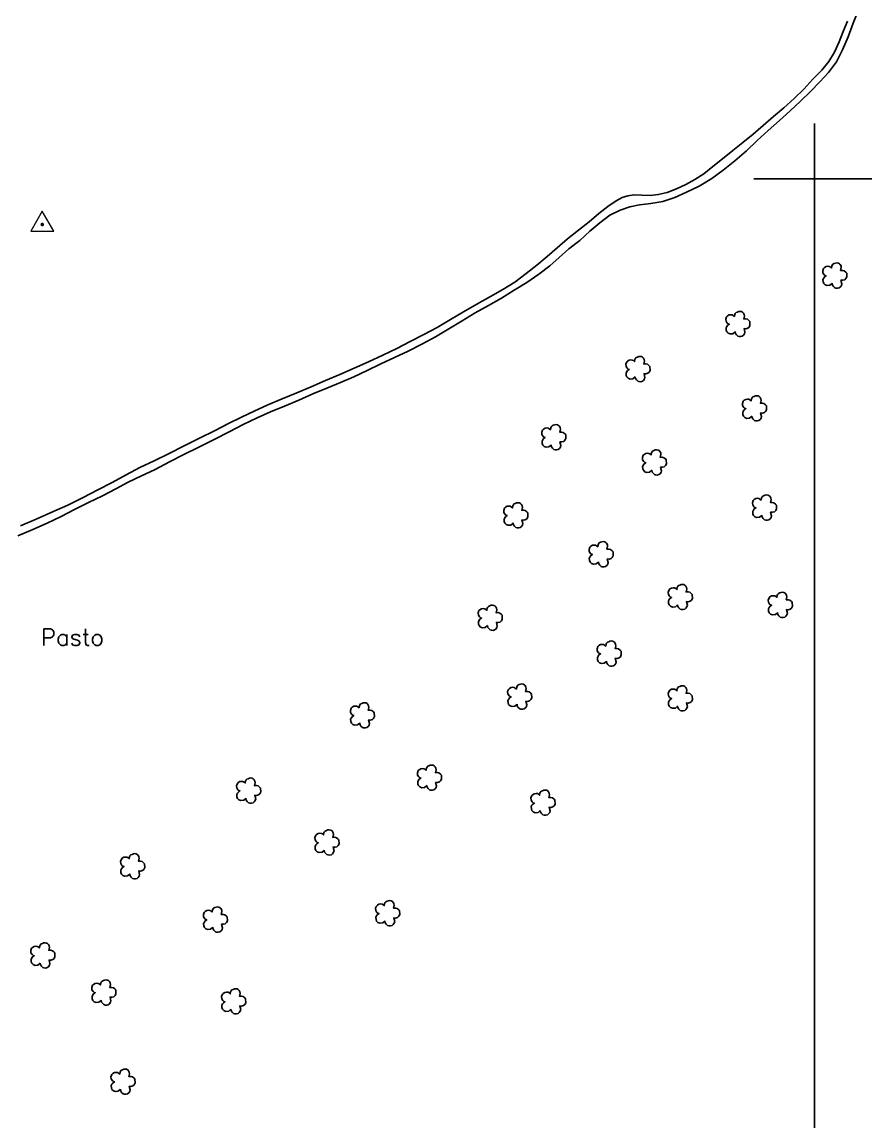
# Model space of a CAD drawing. Extents: x 743568 to 744618, y 7812404 to 7813889.
# Drawn here: x 744091.3 to 744419.7, y 7812832.5 to 7813261 of the extents above; entities that cross this region are included whole.
import ezdxf

# ---------------------------------------------------------------- set-up
doc = ezdxf.new("R2010")
doc.units = 0
doc.linetypes.add('CONTINUO', pattern=[0])
for name, color, linetype in [('0114LOTE41', 1, 'Continuous'), ('0114LOTE41001', 5, 'Continuous'), ('_SIMBOLO ARVORE', 118, 'Continuous'), ('TEXTO', 7, 'Continuous')]:
    doc.layers.add(name, color=color, linetype=linetype)
doc.layers.add('TEXTO_DIVERSOS', color=7, linetype='Continuous', lineweight=5)
doc.styles.add('Simplex', font='simplex.shx')

msp = doc.modelspace()

# ---------------------------------------------------------------- linework, layer by layer
at = {"color": 8}
for p, q in [((744400, 7812571.12), (744400, 7813221.52)), ((744376.36, 7813200), (744568.13, 7813200))]:
    msp.add_line(p, q, dxfattribs=at)
at = {"layer": '0114LOTE41'}
msp.add_lwpolyline([(744089.72, 7813060.8), (744095.52, 7813063.36), (744101.09, 7813065.84), (744106.54, 7813068.41), (744111.78, 7813071.15), (744117.23, 7813073.84), (744122.66, 7813076.42), (744127.82, 7813079.11), (744132.7, 7813081.78), (744137.82, 7813084.19), (744143.11, 7813086.73), (744148.69, 7813089.66), (744154.38, 7813092.54), (744160.22, 7813095.37), (744166.14, 7813098.38), (744171.97, 7813101.4), (744177.46, 7813104.19), (744182.85, 7813106.77), (744188.15, 7813109.15), (744193.62, 7813111.43), (744199.19, 7813113.75), (744204.65, 7813116.15), (744210, 7813118.42), (744215.36, 7813120.61), (744220.56, 7813122.85), (744225.8, 7813125.33), (744231.05, 7813127.91), (744236.37, 7813130.32), (744241.7, 7813132.86), (744247.06, 7813135.47), (744252.34, 7813138.4), (744257.52, 7813141.5), (744262.74, 7813144.66), (744267.86, 7813147.68), (744273.01, 7813150.56), (744278.04, 7813153.5), (744283.02, 7813156.5), (744287.92, 7813159.59), (744292.71, 7813162.75), (744296.88, 7813166.08), (744300.56, 7813169.28), (744304.32, 7813172.66), (744308.58, 7813175.91), (744312.55, 7813179.49), (744316.47, 7813182.8), (744320.37, 7813185.73), (744324.29, 7813187.73), (744328.07, 7813189.08), (744331.93, 7813189.82), (744336.24, 7813190.3), (744340.9, 7813191.11), (744345.58, 7813192.73), (744350.18, 7813194.74), (744355.14, 7813197.09), (744359.99, 7813200.03), (744364.53, 7813203.35), (744369.05, 7813206.89), (744373.53, 7813210.86), (744377.77, 7813214.93), (744382.03, 7813218.8), (744386.39, 7813222.63), (744390.57, 7813226.43), (744394.63, 7813230.17), (744398.5, 7813234.01), (744402.1, 7813237.72), (744405.48, 7813241.37), (744408.57, 7813245.46), (744410.99, 7813250.19), (744413.15, 7813255.31), (744415.13, 7813260.63), (744417.31, 7813266.23)], dxfattribs=at)
at = {"layer": '0114LOTE41001'}
msp.add_lwpolyline([(744090.75, 7813064.77), (744096.77, 7813067.4), (744102.93, 7813070.09), (744109.09, 7813072.8), (744115.06, 7813075.77), (744120.81, 7813078.82), (744126.43, 7813081.66), (744131.86, 7813084.58), (744137.23, 7813087.41), (744142.84, 7813090.04), (744148.66, 7813092.94), (744154.52, 7813095.96), (744160.5, 7813098.92), (744166.32, 7813101.73), (744171.77, 7813104.61), (744176.75, 7813107.06), (744181.72, 7813109.46), (744187.03, 7813111.83), (744192.61, 7813114.23), (744198.33, 7813116.51), (744203.94, 7813118.85), (744209.48, 7813121.35), (744215.07, 7813123.74), (744220.66, 7813126.13), (744226.26, 7813128.58), (744231.82, 7813131.2), (744237.27, 7813133.79), (744242.57, 7813136.57), (744247.83, 7813139.26), (744253.04, 7813142.08), (744258.18, 7813145.13), (744263.35, 7813148.14), (744268.55, 7813151.15), (744273.8, 7813154.07), (744278.65, 7813156.78), (744283.26, 7813159.74), (744287.73, 7813163.1), (744291.87, 7813166.34), (744295.94, 7813169.71), (744299.75, 7813173.08), (744303.85, 7813176.52), (744308.07, 7813179.99), (744312.21, 7813183.2), (744315.99, 7813186.37), (744319.54, 7813189.13), (744322.72, 7813191.33), (744325.18, 7813192.61), (744327.32, 7813193.32), (744329.77, 7813193.75), (744332.74, 7813193.59), (744335.96, 7813193.46), (744339.16, 7813193.82), (744342.61, 7813194.66), (744346.3, 7813196.02), (744349.95, 7813197.76), (744353.46, 7813199.69), (744356.99, 7813201.92), (744360.45, 7813204.72), (744364.25, 7813207.79), (744368.22, 7813211.01), (744372.1, 7813214.15), (744376.13, 7813217.34), (744380.08, 7813220.74), (744384.11, 7813224.17), (744388.13, 7813227.59), (744392.18, 7813231.21), (744395.88, 7813234.86), (744399.41, 7813238.71), (744402.87, 7813242.27), (744405.59, 7813245.66), (744407.8, 7813249.3), (744409.7, 7813253.26), (744411.18, 7813257.31), (744412.86, 7813261.39)], dxfattribs=at)
at = {"layer": '_SIMBOLO ARVORE', "linetype": 'CONTINUO'}
for points in [[(744406.88, 7813159.2, 0), (744406.03, 7813158.48, 0), (744404.95, 7813158.36, 0), (744404.19, 7813158.66, 0), (744403.64, 7813159.19, 0), (744403.41, 7813159.81, 0), (744403.35, 7813160.72, 0), (744403.65, 7813161.29, 0), (744403.96, 7813161.71, 0), (744404.58, 7813162.13, 0), (744404.18, 7813162.26, 0), (744403.79, 7813162.58, 0), (744403.34, 7813163.3, 0), (744403.25, 7813164.16, 0), (744403.58, 7813165.06, 0), (744403.93, 7813165.38, 0), (744404.56, 7813165.77, 0), (744405.23, 7813165.86, 0), (744405.76, 7813165.78, 0), (744406.18, 7813165.59, 0), (744406.64, 7813165.18, 0), (744406.78, 7813165.96, 0), (744406.9, 7813166.28, 0), (744407.24, 7813166.71, 0), (744407.76, 7813166.9, 0), (744408.26, 7813167.12, 0), (744408.82, 7813167.17, 0), (744409.35, 7813167.1, 0), (744409.79, 7813166.87, 0), (744410.11, 7813166.52, 0), (744410.39, 7813165.97, 0), (744410.5, 7813165.35, 0), (744410.24, 7813164.25, 0), (744411.01, 7813164.26, 0), (744411.65, 7813164.11, 0), (744412.25, 7813163.63, 0), (744412.59, 7813163.25, 0), (744412.68, 7813161.73, 0), (744412.31, 7813161.05, 0), (744411.81, 7813160.6, 0), (744411.03, 7813160.4, 0), (744410.35, 7813160.46, 0), (744410.72, 7813159.04, 0), (744410.55, 7813158.44, 0), (744410.14, 7813157.86, 0), (744409.69, 7813157.5, 0), (744409.05, 7813157.34, 0), (744408.42, 7813157.38, 0), (744407.94, 7813157.52, 0), (744407.39, 7813158.05, 0), (744407.02, 7813158.54, 0), (744406.91, 7813159.27, 0)], [(744369.12, 7813140.33, 0), (744368.27, 7813139.61, 0), (744367.19, 7813139.49, 0), (744366.42, 7813139.79, 0), (744365.88, 7813140.32, 0), (744365.65, 7813140.94, 0), (744365.59, 7813141.85, 0), (744365.89, 7813142.42, 0), (744366.2, 7813142.84, 0), (744366.82, 7813143.26, 0), (744366.42, 7813143.39, 0), (744366.03, 7813143.71, 0), (744365.57, 7813144.43, 0), (744365.49, 7813145.29, 0), (744365.82, 7813146.19, 0), (744366.17, 7813146.51, 0), (744366.8, 7813146.9, 0), (744367.47, 7813146.99, 0), (744368, 7813146.91, 0), (744368.42, 7813146.72, 0), (744368.88, 7813146.31, 0), (744369.02, 7813147.09, 0), (744369.14, 7813147.41, 0), (744369.48, 7813147.84, 0), (744369.99, 7813148.03, 0), (744370.5, 7813148.25, 0), (744371.06, 7813148.3, 0), (744371.59, 7813148.23, 0), (744372.02, 7813148, 0), (744372.34, 7813147.65, 0), (744372.63, 7813147.1, 0), (744372.74, 7813146.48, 0), (744372.48, 7813145.38, 0), (744373.25, 7813145.39, 0), (744373.89, 7813145.24, 0), (744374.49, 7813144.76, 0), (744374.82, 7813144.38, 0), (744374.91, 7813142.86, 0), (744374.54, 7813142.19, 0), (744374.05, 7813141.73, 0), (744373.27, 7813141.53, 0), (744372.59, 7813141.59, 0), (744372.95, 7813140.17, 0), (744372.79, 7813139.57, 0), (744372.38, 7813138.99, 0), (744371.93, 7813138.63, 0), (744371.29, 7813138.47, 0), (744370.65, 7813138.51, 0), (744370.18, 7813138.65, 0), (744369.63, 7813139.18, 0), (744369.26, 7813139.67, 0), (744369.15, 7813140.4, 0)], [(744330.17, 7813122.76, 0), (744329.32, 7813122.05, 0), (744328.24, 7813121.92, 0), (744327.48, 7813122.22, 0), (744326.93, 7813122.76, 0), (744326.71, 7813123.37, 0), (744326.64, 7813124.28, 0), (744326.94, 7813124.85, 0), (744327.25, 7813125.28, 0), (744327.87, 7813125.7, 0), (744327.47, 7813125.82, 0), (744327.08, 7813126.15, 0), (744326.63, 7813126.87, 0), (744326.54, 7813127.73, 0), (744326.87, 7813128.63, 0), (744327.22, 7813128.95, 0), (744327.86, 7813129.33, 0), (744328.52, 7813129.42, 0), (744329.05, 7813129.35, 0), (744329.47, 7813129.15, 0), (744329.93, 7813128.74, 0), (744330.07, 7813129.53, 0), (744330.19, 7813129.84, 0), (744330.53, 7813130.28, 0), (744331.05, 7813130.47, 0), (744331.55, 7813130.69, 0), (744332.11, 7813130.74, 0), (744332.64, 7813130.66, 0), (744333.08, 7813130.43, 0), (744333.4, 7813130.09, 0), (744333.68, 7813129.53, 0), (744333.79, 7813128.91, 0), (744333.53, 7813127.81, 0), (744334.3, 7813127.83, 0), (744334.94, 7813127.67, 0), (744335.54, 7813127.2, 0), (744335.88, 7813126.81, 0), (744335.97, 7813125.3, 0), (744335.6, 7813124.62, 0), (744335.1, 7813124.17, 0), (744334.33, 7813123.96, 0), (744333.64, 7813124.02, 0), (744334.01, 7813122.6, 0), (744333.84, 7813122, 0), (744333.43, 7813121.43, 0), (744332.98, 7813121.07, 0), (744332.34, 7813120.91, 0), (744331.71, 7813120.95, 0), (744331.23, 7813121.08, 0), (744330.68, 7813121.62, 0), (744330.31, 7813122.1, 0), (744330.2, 7813122.84, 0)], [(744375.6, 7813107.46, 0), (744374.75, 7813106.75, 0), (744373.67, 7813106.62, 0), (744372.9, 7813106.92, 0), (744372.36, 7813107.46, 0), (744372.13, 7813108.07, 0), (744372.07, 7813108.98, 0), (744372.37, 7813109.55, 0), (744372.68, 7813109.98, 0), (744373.3, 7813110.4, 0), (744372.9, 7813110.52, 0), (744372.51, 7813110.85, 0), (744372.05, 7813111.57, 0), (744371.97, 7813112.43, 0), (744372.3, 7813113.32, 0), (744372.65, 7813113.65, 0), (744373.28, 7813114.03, 0), (744373.95, 7813114.12, 0), (744374.48, 7813114.05, 0), (744374.9, 7813113.85, 0), (744375.36, 7813113.44, 0), (744375.5, 7813114.23, 0), (744375.62, 7813114.54, 0), (744375.96, 7813114.98, 0), (744376.48, 7813115.16, 0), (744376.98, 7813115.39, 0), (744377.54, 7813115.44, 0), (744378.07, 7813115.36, 0), (744378.5, 7813115.13, 0), (744378.83, 7813114.79, 0), (744379.11, 7813114.23, 0), (744379.22, 7813113.61, 0), (744378.96, 7813112.51, 0), (744379.73, 7813112.52, 0), (744380.37, 7813112.37, 0), (744380.97, 7813111.89, 0), (744381.31, 7813111.51, 0), (744381.4, 7813110, 0), (744381.02, 7813109.32, 0), (744380.53, 7813108.87, 0), (744379.75, 7813108.66, 0), (744379.07, 7813108.72, 0), (744379.44, 7813107.3, 0), (744379.27, 7813106.7, 0), (744378.86, 7813106.12, 0), (744378.41, 7813105.77, 0), (744377.77, 7813105.61, 0), (744377.13, 7813105.65, 0), (744376.66, 7813105.78, 0), (744376.11, 7813106.32, 0), (744375.74, 7813106.8, 0), (744375.63, 7813107.53, 0)], [(744297.42, 7813096.21, 0), (744296.57, 7813095.5, 0), (744295.49, 7813095.38, 0), (744294.72, 7813095.68, 0), (744294.18, 7813096.21, 0), (744293.95, 7813096.83, 0), (744293.89, 7813097.73, 0), (744294.18, 7813098.31, 0), (744294.49, 7813098.73, 0), (744295.11, 7813099.15, 0), (744294.72, 7813099.28, 0), (744294.33, 7813099.6, 0), (744293.87, 7813100.32, 0), (744293.79, 7813101.18, 0), (744294.12, 7813102.08, 0), (744294.47, 7813102.4, 0), (744295.1, 7813102.79, 0), (744295.77, 7813102.88, 0), (744296.3, 7813102.8, 0), (744296.72, 7813102.6, 0), (744297.18, 7813102.19, 0), (744297.32, 7813102.98, 0), (744297.44, 7813103.29, 0), (744297.78, 7813103.73, 0), (744298.29, 7813103.92, 0), (744298.79, 7813104.14, 0), (744299.36, 7813104.19, 0), (744299.89, 7813104.12, 0), (744300.32, 7813103.89, 0), (744300.64, 7813103.54, 0), (744300.92, 7813102.98, 0), (744301.03, 7813102.37, 0), (744300.78, 7813101.27, 0), (744301.55, 7813101.28, 0), (744302.19, 7813101.12, 0), (744302.79, 7813100.65, 0), (744303.12, 7813100.27, 0), (744303.21, 7813098.75, 0), (744302.84, 7813098.07, 0), (744302.35, 7813097.62, 0), (744301.57, 7813097.41, 0), (744300.89, 7813097.47, 0), (744301.25, 7813096.06, 0), (744301.09, 7813095.45, 0), (744300.68, 7813094.88, 0), (744300.23, 7813094.52, 0), (744299.59, 7813094.36, 0), (744298.95, 7813094.4, 0), (744298.47, 7813094.54, 0), (744297.93, 7813095.07, 0), (744297.56, 7813095.55, 0), (744297.44, 7813096.29, 0)], [(744336.61, 7813086.38, 0), (744335.77, 7813085.67, 0), (744334.69, 7813085.55, 0), (744333.92, 7813085.84, 0), (744333.37, 7813086.38, 0), (744333.15, 7813086.99, 0), (744333.09, 7813087.9, 0), (744333.38, 7813088.47, 0), (744333.69, 7813088.9, 0), (744334.31, 7813089.32, 0), (744333.92, 7813089.45, 0), (744333.53, 7813089.77, 0), (744333.07, 7813090.49, 0), (744332.98, 7813091.35, 0), (744333.32, 7813092.25, 0), (744333.66, 7813092.57, 0), (744334.3, 7813092.95, 0), (744334.96, 7813093.04, 0), (744335.49, 7813092.97, 0), (744335.91, 7813092.77, 0), (744336.38, 7813092.36, 0), (744336.51, 7813093.15, 0), (744336.63, 7813093.46, 0), (744336.98, 7813093.9, 0), (744337.49, 7813094.09, 0), (744337.99, 7813094.31, 0), (744338.55, 7813094.36, 0), (744339.08, 7813094.28, 0), (744339.52, 7813094.06, 0), (744339.84, 7813093.71, 0), (744340.12, 7813093.15, 0), (744340.23, 7813092.54, 0), (744339.97, 7813091.43, 0), (744340.75, 7813091.45, 0), (744341.38, 7813091.29, 0), (744341.98, 7813090.82, 0), (744342.32, 7813090.44, 0), (744342.41, 7813088.92, 0), (744342.04, 7813088.24, 0), (744341.54, 7813087.79, 0), (744340.77, 7813087.58, 0), (744340.08, 7813087.64, 0), (744340.45, 7813086.23, 0), (744340.28, 7813085.62, 0), (744339.87, 7813085.05, 0), (744339.42, 7813084.69, 0), (744338.78, 7813084.53, 0), (744338.15, 7813084.57, 0), (744337.67, 7813084.7, 0), (744337.13, 7813085.24, 0), (744336.75, 7813085.72, 0), (744336.64, 7813086.46, 0)], [(744379.5, 7813068.81, 0), (744378.66, 7813068.09, 0), (744377.58, 7813067.97, 0), (744376.81, 7813068.27, 0), (744376.26, 7813068.81, 0), (744376.04, 7813069.42, 0), (744375.98, 7813070.33, 0), (744376.27, 7813070.9, 0), (744376.58, 7813071.32, 0), (744377.2, 7813071.74, 0), (744376.81, 7813071.87, 0), (744376.42, 7813072.19, 0), (744375.96, 7813072.91, 0), (744375.87, 7813073.77, 0), (744376.21, 7813074.67, 0), (744376.55, 7813074.99, 0), (744377.19, 7813075.38, 0), (744377.85, 7813075.47, 0), (744378.38, 7813075.39, 0), (744378.8, 7813075.2, 0), (744379.27, 7813074.79, 0), (744379.4, 7813075.57, 0), (744379.52, 7813075.89, 0), (744379.87, 7813076.32, 0), (744380.38, 7813076.51, 0), (744380.88, 7813076.73, 0), (744381.44, 7813076.78, 0), (744381.97, 7813076.71, 0), (744382.41, 7813076.48, 0), (744382.73, 7813076.13, 0), (744383.01, 7813075.58, 0), (744383.12, 7813074.96, 0), (744382.86, 7813073.86, 0), (744383.64, 7813073.87, 0), (744384.27, 7813073.72, 0), (744384.87, 7813073.24, 0), (744385.21, 7813072.86, 0), (744385.3, 7813071.34, 0), (744384.93, 7813070.67, 0), (744384.43, 7813070.21, 0), (744383.66, 7813070.01, 0), (744382.97, 7813070.07, 0), (744383.34, 7813068.65, 0), (744383.17, 7813068.05, 0), (744382.76, 7813067.47, 0), (744382.31, 7813067.11, 0), (744381.67, 7813066.95, 0), (744381.04, 7813066.99, 0), (744380.56, 7813067.13, 0), (744380.02, 7813067.66, 0), (744379.64, 7813068.15, 0), (744379.53, 7813068.88, 0)], [(744282.61, 7813065.78, 0), (744281.76, 7813065.07, 0), (744280.69, 7813064.95, 0), (744279.92, 7813065.25, 0), (744279.37, 7813065.78, 0), (744279.15, 7813066.4, 0), (744279.08, 7813067.3, 0), (744279.38, 7813067.87, 0), (744279.69, 7813068.3, 0), (744280.31, 7813068.72, 0), (744279.92, 7813068.85, 0), (744279.53, 7813069.17, 0), (744279.07, 7813069.89, 0), (744278.98, 7813070.75, 0), (744279.31, 7813071.65, 0), (744279.66, 7813071.97, 0), (744280.3, 7813072.36, 0), (744280.96, 7813072.44, 0), (744281.49, 7813072.37, 0), (744281.91, 7813072.17, 0), (744282.38, 7813071.76, 0), (744282.51, 7813072.55, 0), (744282.63, 7813072.86, 0), (744282.98, 7813073.3, 0), (744283.49, 7813073.49, 0), (744283.99, 7813073.71, 0), (744284.55, 7813073.76, 0), (744285.08, 7813073.68, 0), (744285.52, 7813073.46, 0), (744285.84, 7813073.11, 0), (744286.12, 7813072.55, 0), (744286.23, 7813071.94, 0), (744285.97, 7813070.84, 0), (744286.74, 7813070.85, 0), (744287.38, 7813070.69, 0), (744287.98, 7813070.22, 0), (744288.32, 7813069.84, 0), (744288.41, 7813068.32, 0), (744288.04, 7813067.64, 0), (744287.54, 7813067.19, 0), (744286.77, 7813066.98, 0), (744286.08, 7813067.04, 0), (744286.45, 7813065.63, 0), (744286.28, 7813065.02, 0), (744285.87, 7813064.45, 0), (744285.42, 7813064.09, 0), (744284.78, 7813063.93, 0), (744284.15, 7813063.97, 0), (744283.67, 7813064.1, 0), (744283.13, 7813064.64, 0), (744282.75, 7813065.12, 0), (744282.64, 7813065.86, 0)], [(744315.84, 7813050.61, 0), (744314.99, 7813049.9, 0), (744313.91, 7813049.78, 0), (744313.15, 7813050.08, 0), (744312.6, 7813050.61, 0), (744312.37, 7813051.23, 0), (744312.31, 7813052.13, 0), (744312.61, 7813052.7, 0), (744312.92, 7813053.13, 0), (744313.54, 7813053.55, 0), (744313.14, 7813053.68, 0), (744312.75, 7813054, 0), (744312.3, 7813054.72, 0), (744312.21, 7813055.58, 0), (744312.54, 7813056.48, 0), (744312.89, 7813056.8, 0), (744313.53, 7813057.19, 0), (744314.19, 7813057.27, 0), (744314.72, 7813057.2, 0), (744315.14, 7813057, 0), (744315.6, 7813056.59, 0), (744315.74, 7813057.38, 0), (744315.86, 7813057.69, 0), (744316.2, 7813058.13, 0), (744316.72, 7813058.32, 0), (744317.22, 7813058.54, 0), (744317.78, 7813058.59, 0), (744318.31, 7813058.51, 0), (744318.75, 7813058.29, 0), (744319.07, 7813057.94, 0), (744319.35, 7813057.38, 0), (744319.46, 7813056.77, 0), (744319.2, 7813055.67, 0), (744319.97, 7813055.68, 0), (744320.61, 7813055.52, 0), (744321.21, 7813055.05, 0), (744321.55, 7813054.67, 0), (744321.64, 7813053.15, 0), (744321.27, 7813052.47, 0), (744320.77, 7813052.02, 0), (744319.99, 7813051.81, 0), (744319.31, 7813051.87, 0), (744319.68, 7813050.46, 0), (744319.51, 7813049.85, 0), (744319.1, 7813049.28, 0), (744318.65, 7813048.92, 0), (744318.01, 7813048.76, 0), (744317.38, 7813048.8, 0), (744316.9, 7813048.93, 0), (744316.35, 7813049.47, 0), (744315.98, 7813049.95, 0), (744315.87, 7813050.69, 0)], [(744346.68, 7813033.95, 0), (744345.83, 7813033.24, 0), (744344.75, 7813033.11, 0), (744343.98, 7813033.41, 0), (744343.44, 7813033.95, 0), (744343.21, 7813034.56, 0), (744343.15, 7813035.47, 0), (744343.44, 7813036.04, 0), (744343.75, 7813036.47, 0), (744344.38, 7813036.89, 0), (744343.98, 7813037.01, 0), (744343.59, 7813037.34, 0), (744343.13, 7813038.06, 0), (744343.05, 7813038.92, 0), (744343.38, 7813039.81, 0), (744343.73, 7813040.14, 0), (744344.36, 7813040.52, 0), (744345.03, 7813040.61, 0), (744345.56, 7813040.54, 0), (744345.98, 7813040.34, 0), (744346.44, 7813039.93, 0), (744346.58, 7813040.72, 0), (744346.7, 7813041.03, 0), (744347.04, 7813041.47, 0), (744347.55, 7813041.66, 0), (744348.05, 7813041.88, 0), (744348.62, 7813041.93, 0), (744349.15, 7813041.85, 0), (744349.58, 7813041.62, 0), (744349.9, 7813041.28, 0), (744350.18, 7813040.72, 0), (744350.29, 7813040.1, 0), (744350.04, 7813039, 0), (744350.81, 7813039.02, 0), (744351.45, 7813038.86, 0), (744352.05, 7813038.39, 0), (744352.38, 7813038, 0), (744352.47, 7813036.49, 0), (744352.1, 7813035.81, 0), (744351.61, 7813035.36, 0), (744350.83, 7813035.15, 0), (744350.15, 7813035.21, 0), (744350.51, 7813033.79, 0), (744350.35, 7813033.19, 0), (744349.94, 7813032.62, 0), (744349.49, 7813032.26, 0), (744348.85, 7813032.1, 0), (744348.21, 7813032.14, 0), (744347.74, 7813032.27, 0), (744347.19, 7813032.81, 0), (744346.82, 7813033.29, 0), (744346.71, 7813034.02, 0)], [(744385.66, 7813030.88, 0), (744384.81, 7813030.16, 0), (744383.73, 7813030.04, 0), (744382.96, 7813030.34, 0), (744382.42, 7813030.87, 0), (744382.19, 7813031.49, 0), (744382.13, 7813032.4, 0), (744382.42, 7813032.97, 0), (744382.73, 7813033.39, 0), (744383.36, 7813033.81, 0), (744382.96, 7813033.94, 0), (744382.57, 7813034.26, 0), (744382.11, 7813034.98, 0), (744382.03, 7813035.84, 0), (744382.36, 7813036.74, 0), (744382.71, 7813037.06, 0), (744383.34, 7813037.45, 0), (744384.01, 7813037.54, 0), (744384.54, 7813037.46, 0), (744384.96, 7813037.27, 0), (744385.42, 7813036.85, 0), (744385.56, 7813037.64, 0), (744385.68, 7813037.96, 0), (744386.02, 7813038.39, 0), (744386.53, 7813038.58, 0), (744387.03, 7813038.8, 0), (744387.6, 7813038.85, 0), (744388.13, 7813038.78, 0), (744388.56, 7813038.55, 0), (744388.88, 7813038.2, 0), (744389.16, 7813037.65, 0), (744389.27, 7813037.03, 0), (744389.02, 7813035.93, 0), (744389.79, 7813035.94, 0), (744390.43, 7813035.79, 0), (744391.03, 7813035.31, 0), (744391.36, 7813034.93, 0), (744391.45, 7813033.41, 0), (744391.08, 7813032.73, 0), (744390.59, 7813032.28, 0), (744389.81, 7813032.07, 0), (744389.13, 7813032.13, 0), (744389.49, 7813030.72, 0), (744389.33, 7813030.12, 0), (744388.92, 7813029.54, 0), (744388.47, 7813029.18, 0), (744387.83, 7813029.02, 0), (744387.19, 7813029.06, 0), (744386.72, 7813029.2, 0), (744386.17, 7813029.73, 0), (744385.8, 7813030.22, 0), (744385.69, 7813030.95, 0)], [(744272.63, 7813025.86, 0), (744271.78, 7813025.15, 0), (744270.7, 7813025.02, 0), (744269.93, 7813025.32, 0), (744269.38, 7813025.86, 0), (744269.16, 7813026.47, 0), (744269.1, 7813027.38, 0), (744269.39, 7813027.95, 0), (744269.7, 7813028.38, 0), (744270.32, 7813028.8, 0), (744269.93, 7813028.92, 0), (744269.54, 7813029.25, 0), (744269.08, 7813029.97, 0), (744269, 7813030.83, 0), (744269.33, 7813031.73, 0), (744269.68, 7813032.05, 0), (744270.31, 7813032.43, 0), (744270.98, 7813032.52, 0), (744271.51, 7813032.45, 0), (744271.93, 7813032.25, 0), (744272.39, 7813031.84, 0), (744272.53, 7813032.63, 0), (744272.64, 7813032.94, 0), (744272.99, 7813033.38, 0), (744273.5, 7813033.57, 0), (744274, 7813033.79, 0), (744274.57, 7813033.84, 0), (744275.1, 7813033.76, 0), (744275.53, 7813033.53, 0), (744275.85, 7813033.19, 0), (744276.13, 7813032.63, 0), (744276.24, 7813032.01, 0), (744275.99, 7813030.91, 0), (744276.76, 7813030.93, 0), (744277.4, 7813030.77, 0), (744278, 7813030.3, 0), (744278.33, 7813029.91, 0), (744278.42, 7813028.4, 0), (744278.05, 7813027.72, 0), (744277.56, 7813027.27, 0), (744276.78, 7813027.06, 0), (744276.1, 7813027.12, 0), (744276.46, 7813025.7, 0), (744276.3, 7813025.1, 0), (744275.89, 7813024.53, 0), (744275.44, 7813024.17, 0), (744274.8, 7813024.01, 0), (744274.16, 7813024.05, 0), (744273.68, 7813024.18, 0), (744273.14, 7813024.72, 0), (744272.77, 7813025.2, 0), (744272.65, 7813025.94, 0)], [(744318.98, 7813011.91, 0), (744318.13, 7813011.2, 0), (744317.05, 7813011.07, 0), (744316.29, 7813011.37, 0), (744315.74, 7813011.91, 0), (744315.51, 7813012.52, 0), (744315.45, 7813013.43, 0), (744315.75, 7813014, 0), (744316.06, 7813014.43, 0), (744316.68, 7813014.85, 0), (744316.28, 7813014.97, 0), (744315.89, 7813015.3, 0), (744315.44, 7813016.02, 0), (744315.35, 7813016.88, 0), (744315.68, 7813017.77, 0), (744316.03, 7813018.09, 0), (744316.66, 7813018.48, 0), (744317.33, 7813018.57, 0), (744317.86, 7813018.5, 0), (744318.28, 7813018.3, 0), (744318.74, 7813017.89, 0), (744318.88, 7813018.68, 0), (744319, 7813018.99, 0), (744319.34, 7813019.43, 0), (744319.86, 7813019.61, 0), (744320.36, 7813019.84, 0), (744320.92, 7813019.89, 0), (744321.45, 7813019.81, 0), (744321.89, 7813019.58, 0), (744322.21, 7813019.24, 0), (744322.49, 7813018.68, 0), (744322.6, 7813018.06, 0), (744322.34, 7813016.96, 0), (744323.11, 7813016.97, 0), (744323.75, 7813016.82, 0), (744324.35, 7813016.34, 0), (744324.69, 7813015.96, 0), (744324.78, 7813014.45, 0), (744324.41, 7813013.77, 0), (744323.91, 7813013.32, 0), (744323.13, 7813013.11, 0), (744322.45, 7813013.17, 0), (744322.82, 7813011.75, 0), (744322.65, 7813011.15, 0), (744322.24, 7813010.57, 0), (744321.79, 7813010.22, 0), (744321.15, 7813010.06, 0), (744320.52, 7813010.1, 0), (744320.04, 7813010.23, 0), (744319.49, 7813010.77, 0), (744319.12, 7813011.25, 0), (744319.01, 7813011.98, 0)], [(744284.13, 7812995.17, 0), (744283.28, 7812994.46, 0), (744282.2, 7812994.33, 0), (744281.43, 7812994.63, 0), (744280.89, 7812995.17, 0), (744280.66, 7812995.78, 0), (744280.6, 7812996.69, 0), (744280.9, 7812997.26, 0), (744281.21, 7812997.68, 0), (744281.83, 7812998.11, 0), (744281.43, 7812998.23, 0), (744281.04, 7812998.55, 0), (744280.58, 7812999.28, 0), (744280.5, 7813000.14, 0), (744280.83, 7813001.03, 0), (744281.18, 7813001.35, 0), (744281.81, 7813001.74, 0), (744282.48, 7813001.83, 0), (744283.01, 7813001.75, 0), (744283.43, 7813001.56, 0), (744283.89, 7813001.15, 0), (744284.03, 7813001.93, 0), (744284.15, 7813002.25, 0), (744284.49, 7813002.69, 0), (744285.01, 7813002.87, 0), (744285.51, 7813003.1, 0), (744286.07, 7813003.15, 0), (744286.6, 7813003.07, 0), (744287.03, 7813002.84, 0), (744287.35, 7813002.5, 0), (744287.64, 7813001.94, 0), (744287.75, 7813001.32, 0), (744287.49, 7813000.22, 0), (744288.26, 7813000.23, 0), (744288.9, 7813000.08, 0), (744289.5, 7812999.6, 0), (744289.83, 7812999.22, 0), (744289.93, 7812997.71, 0), (744289.55, 7812997.03, 0), (744289.06, 7812996.58, 0), (744288.28, 7812996.37, 0), (744287.6, 7812996.43, 0), (744287.96, 7812995.01, 0), (744287.8, 7812994.41, 0), (744287.39, 7812993.83, 0), (744286.94, 7812993.47, 0), (744286.3, 7812993.32, 0), (744285.66, 7812993.36, 0), (744285.19, 7812993.49, 0), (744284.64, 7812994.03, 0), (744284.27, 7812994.51, 0), (744284.16, 7812995.24, 0)], [(744346.68, 7812994.48, 0), (744345.83, 7812993.77, 0), (744344.75, 7812993.65, 0), (744343.98, 7812993.94, 0), (744343.44, 7812994.48, 0), (744343.21, 7812995.09, 0), (744343.15, 7812996, 0), (744343.44, 7812996.57, 0), (744343.75, 7812997, 0), (744344.38, 7812997.42, 0), (744343.98, 7812997.55, 0), (744343.59, 7812997.87, 0), (744343.13, 7812998.59, 0), (744343.05, 7812999.45, 0), (744343.38, 7813000.35, 0), (744343.73, 7813000.67, 0), (744344.36, 7813001.05, 0), (744345.03, 7813001.14, 0), (744345.56, 7813001.07, 0), (744345.98, 7813000.87, 0), (744346.44, 7813000.46, 0), (744346.58, 7813001.25, 0), (744346.7, 7813001.56, 0), (744347.04, 7813002, 0), (744347.55, 7813002.19, 0), (744348.05, 7813002.41, 0), (744348.62, 7813002.46, 0), (744349.15, 7813002.38, 0), (744349.58, 7813002.16, 0), (744349.9, 7813001.81, 0), (744350.18, 7813001.25, 0), (744350.29, 7813000.63, 0), (744350.04, 7812999.53, 0), (744350.81, 7812999.55, 0), (744351.45, 7812999.39, 0), (744352.05, 7812998.92, 0), (744352.38, 7812998.53, 0), (744352.47, 7812997.02, 0), (744352.1, 7812996.34, 0), (744351.61, 7812995.89, 0), (744350.83, 7812995.68, 0), (744350.15, 7812995.74, 0), (744350.51, 7812994.33, 0), (744350.35, 7812993.72, 0), (744349.94, 7812993.15, 0), (744349.49, 7812992.79, 0), (744348.85, 7812992.63, 0), (744348.21, 7812992.67, 0), (744347.74, 7812992.8, 0), (744347.19, 7812993.34, 0), (744346.82, 7812993.82, 0), (744346.71, 7812994.56, 0)], [(744222.85, 7812987.87, 0), (744222, 7812987.16, 0), (744220.92, 7812987.03, 0), (744220.15, 7812987.33, 0), (744219.6, 7812987.87, 0), (744219.38, 7812988.48, 0), (744219.32, 7812989.39, 0), (744219.61, 7812989.96, 0), (744219.92, 7812990.39, 0), (744220.54, 7812990.81, 0), (744220.15, 7812990.93, 0), (744219.76, 7812991.26, 0), (744219.3, 7812991.98, 0), (744219.22, 7812992.84, 0), (744219.55, 7812993.73, 0), (744219.9, 7812994.06, 0), (744220.53, 7812994.44, 0), (744221.2, 7812994.53, 0), (744221.73, 7812994.46, 0), (744222.15, 7812994.26, 0), (744222.61, 7812993.85, 0), (744222.75, 7812994.64, 0), (744222.87, 7812994.95, 0), (744223.21, 7812995.39, 0), (744223.72, 7812995.57, 0), (744224.22, 7812995.8, 0), (744224.79, 7812995.85, 0), (744225.32, 7812995.77, 0), (744225.75, 7812995.54, 0), (744226.07, 7812995.2, 0), (744226.35, 7812994.64, 0), (744226.46, 7812994.02, 0), (744226.21, 7812992.92, 0), (744226.98, 7812992.93, 0), (744227.62, 7812992.78, 0), (744228.22, 7812992.3, 0), (744228.55, 7812991.92, 0), (744228.64, 7812990.41, 0), (744228.27, 7812989.73, 0), (744227.78, 7812989.28, 0), (744227, 7812989.07, 0), (744226.32, 7812989.13, 0), (744226.68, 7812987.71, 0), (744226.52, 7812987.11, 0), (744226.11, 7812986.53, 0), (744225.66, 7812986.18, 0), (744225.02, 7812986.02, 0), (744224.38, 7812986.06, 0), (744223.9, 7812986.19, 0), (744223.36, 7812986.73, 0), (744222.99, 7812987.21, 0), (744222.87, 7812987.94, 0)], [(744248.98, 7812963.55, 0), (744248.13, 7812962.84, 0), (744247.05, 7812962.71, 0), (744246.28, 7812963.01, 0), (744245.74, 7812963.55, 0), (744245.51, 7812964.16, 0), (744245.45, 7812965.07, 0), (744245.74, 7812965.64, 0), (744246.05, 7812966.07, 0), (744246.68, 7812966.49, 0), (744246.28, 7812966.61, 0), (744245.89, 7812966.94, 0), (744245.43, 7812967.66, 0), (744245.35, 7812968.52, 0), (744245.68, 7812969.42, 0), (744246.03, 7812969.74, 0), (744246.66, 7812970.12, 0), (744247.33, 7812970.21, 0), (744247.86, 7812970.14, 0), (744248.28, 7812969.94, 0), (744248.74, 7812969.53, 0), (744248.88, 7812970.32, 0), (744249, 7812970.63, 0), (744249.34, 7812971.07, 0), (744249.85, 7812971.26, 0), (744250.35, 7812971.48, 0), (744250.92, 7812971.53, 0), (744251.45, 7812971.45, 0), (744251.88, 7812971.22, 0), (744252.2, 7812970.88, 0), (744252.48, 7812970.32, 0), (744252.59, 7812969.7, 0), (744252.34, 7812968.6, 0), (744253.11, 7812968.62, 0), (744253.75, 7812968.46, 0), (744254.35, 7812967.99, 0), (744254.68, 7812967.6, 0), (744254.77, 7812966.09, 0), (744254.4, 7812965.41, 0), (744253.91, 7812964.96, 0), (744253.13, 7812964.75, 0), (744252.45, 7812964.81, 0), (744252.81, 7812963.39, 0), (744252.65, 7812962.79, 0), (744252.24, 7812962.22, 0), (744251.79, 7812961.86, 0), (744251.15, 7812961.7, 0), (744250.51, 7812961.74, 0), (744250.04, 7812961.87, 0), (744249.49, 7812962.41, 0), (744249.12, 7812962.89, 0), (744249, 7812963.63, 0)], [(744178.51, 7812958.53, 0), (744177.66, 7812957.82, 0), (744176.58, 7812957.69, 0), (744175.81, 7812957.99, 0), (744175.27, 7812958.53, 0), (744175.04, 7812959.14, 0), (744174.98, 7812960.05, 0), (744175.27, 7812960.62, 0), (744175.58, 7812961.04, 0), (744176.2, 7812961.47, 0), (744175.81, 7812961.59, 0), (744175.42, 7812961.91, 0), (744174.96, 7812962.64, 0), (744174.88, 7812963.5, 0), (744175.21, 7812964.39, 0), (744175.56, 7812964.71, 0), (744176.19, 7812965.1, 0), (744176.86, 7812965.19, 0), (744177.39, 7812965.11, 0), (744177.81, 7812964.92, 0), (744178.27, 7812964.51, 0), (744178.41, 7812965.29, 0), (744178.53, 7812965.61, 0), (744178.87, 7812966.04, 0), (744179.38, 7812966.23, 0), (744179.88, 7812966.45, 0), (744180.45, 7812966.51, 0), (744180.98, 7812966.43, 0), (744181.41, 7812966.2, 0), (744181.73, 7812965.85, 0), (744182.01, 7812965.3, 0), (744182.12, 7812964.68, 0), (744181.87, 7812963.58, 0), (744182.64, 7812963.59, 0), (744183.28, 7812963.44, 0), (744183.88, 7812962.96, 0), (744184.21, 7812962.58, 0), (744184.3, 7812961.07, 0), (744183.93, 7812960.39, 0), (744183.44, 7812959.93, 0), (744182.66, 7812959.73, 0), (744181.98, 7812959.79, 0), (744182.34, 7812958.37, 0), (744182.18, 7812957.77, 0), (744181.77, 7812957.19, 0), (744181.32, 7812956.83, 0), (744180.68, 7812956.68, 0), (744180.04, 7812956.71, 0), (744179.56, 7812956.85, 0), (744179.02, 7812957.39, 0), (744178.65, 7812957.87, 0), (744178.53, 7812958.6, 0)], [(744293.2, 7812953.82, 0), (744292.35, 7812953.11, 0), (744291.27, 7812952.98, 0), (744290.5, 7812953.28, 0), (744289.96, 7812953.82, 0), (744289.73, 7812954.43, 0), (744289.67, 7812955.34, 0), (744289.97, 7812955.91, 0), (744290.28, 7812956.34, 0), (744290.9, 7812956.76, 0), (744290.5, 7812956.88, 0), (744290.11, 7812957.21, 0), (744289.65, 7812957.93, 0), (744289.57, 7812958.79, 0), (744289.9, 7812959.68, 0), (744290.25, 7812960.01, 0), (744290.88, 7812960.39, 0), (744291.55, 7812960.48, 0), (744292.08, 7812960.41, 0), (744292.5, 7812960.21, 0), (744292.96, 7812959.8, 0), (744293.1, 7812960.59, 0), (744293.22, 7812960.9, 0), (744293.56, 7812961.34, 0), (744294.08, 7812961.52, 0), (744294.58, 7812961.75, 0), (744295.14, 7812961.8, 0), (744295.67, 7812961.72, 0), (744296.1, 7812961.49, 0), (744296.43, 7812961.15, 0), (744296.71, 7812960.59, 0), (744296.82, 7812959.97, 0), (744296.56, 7812958.87, 0), (744297.33, 7812958.88, 0), (744297.97, 7812958.73, 0), (744298.57, 7812958.25, 0), (744298.91, 7812957.87, 0), (744299, 7812956.36, 0), (744298.62, 7812955.68, 0), (744298.13, 7812955.23, 0), (744297.35, 7812955.02, 0), (744296.67, 7812955.08, 0), (744297.04, 7812953.66, 0), (744296.87, 7812953.06, 0), (744296.46, 7812952.48, 0), (744296.01, 7812952.13, 0), (744295.37, 7812951.97, 0), (744294.73, 7812952.01, 0), (744294.26, 7812952.14, 0), (744293.71, 7812952.68, 0), (744293.34, 7812953.16, 0), (744293.23, 7812953.89, 0)], [(744209.03, 7812938.32, 0), (744208.18, 7812937.61, 0), (744207.1, 7812937.48, 0), (744206.34, 7812937.78, 0), (744205.79, 7812938.32, 0), (744205.56, 7812938.93, 0), (744205.5, 7812939.84, 0), (744205.8, 7812940.41, 0), (744206.11, 7812940.84, 0), (744206.73, 7812941.26, 0), (744206.33, 7812941.38, 0), (744205.94, 7812941.71, 0), (744205.49, 7812942.43, 0), (744205.4, 7812943.29, 0), (744205.73, 7812944.18, 0), (744206.08, 7812944.51, 0), (744206.72, 7812944.89, 0), (744207.38, 7812944.98, 0), (744207.91, 7812944.91, 0), (744208.33, 7812944.71, 0), (744208.79, 7812944.3, 0), (744208.93, 7812945.09, 0), (744209.05, 7812945.4, 0), (744209.39, 7812945.84, 0), (744209.91, 7812946.03, 0), (744210.41, 7812946.25, 0), (744210.97, 7812946.3, 0), (744211.5, 7812946.22, 0), (744211.94, 7812945.99, 0), (744212.26, 7812945.65, 0), (744212.54, 7812945.09, 0), (744212.65, 7812944.47, 0), (744212.39, 7812943.37, 0), (744213.16, 7812943.39, 0), (744213.8, 7812943.23, 0), (744214.4, 7812942.76, 0), (744214.74, 7812942.37, 0), (744214.83, 7812940.86, 0), (744214.46, 7812940.18, 0), (744213.96, 7812939.73, 0), (744213.18, 7812939.52, 0), (744212.5, 7812939.58, 0), (744212.87, 7812938.16, 0), (744212.7, 7812937.56, 0), (744212.29, 7812936.99, 0), (744211.84, 7812936.63, 0), (744211.2, 7812936.47, 0), (744210.57, 7812936.51, 0), (744210.09, 7812936.64, 0), (744209.54, 7812937.18, 0), (744209.17, 7812937.66, 0), (744209.06, 7812938.39, 0)], [(744133.29, 7812929.05, 0), (744132.44, 7812928.34, 0), (744131.36, 7812928.22, 0), (744130.6, 7812928.52, 0), (744130.05, 7812929.05, 0), (744129.82, 7812929.67, 0), (744129.76, 7812930.57, 0), (744130.06, 7812931.15, 0), (744130.37, 7812931.57, 0), (744130.99, 7812931.99, 0), (744130.59, 7812932.12, 0), (744130.2, 7812932.44, 0), (744129.75, 7812933.16, 0), (744129.66, 7812934.02, 0), (744129.99, 7812934.92, 0), (744130.34, 7812935.24, 0), (744130.98, 7812935.63, 0), (744131.64, 7812935.72, 0), (744132.17, 7812935.64, 0), (744132.59, 7812935.45, 0), (744133.05, 7812935.03, 0), (744133.19, 7812935.82, 0), (744133.31, 7812936.13, 0), (744133.65, 7812936.57, 0), (744134.17, 7812936.76, 0), (744134.67, 7812936.98, 0), (744135.23, 7812937.03, 0), (744135.76, 7812936.96, 0), (744136.2, 7812936.73, 0), (744136.52, 7812936.38, 0), (744136.8, 7812935.83, 0), (744136.91, 7812935.21, 0), (744136.65, 7812934.11, 0), (744137.42, 7812934.12, 0), (744138.06, 7812933.96, 0), (744138.66, 7812933.49, 0), (744139, 7812933.11, 0), (744139.09, 7812931.59, 0), (744138.72, 7812930.91, 0), (744138.22, 7812930.46, 0), (744137.44, 7812930.25, 0), (744136.76, 7812930.31, 0), (744137.13, 7812928.9, 0), (744136.96, 7812928.29, 0), (744136.55, 7812927.72, 0), (744136.1, 7812927.36, 0), (744135.46, 7812927.2, 0), (744134.83, 7812927.24, 0), (744134.35, 7812927.38, 0), (744133.8, 7812927.91, 0), (744133.43, 7812928.39, 0), (744133.32, 7812929.13, 0)], [(744232.68, 7812910.76, 0), (744231.83, 7812910.05, 0), (744230.75, 7812909.93, 0), (744229.98, 7812910.23, 0), (744229.44, 7812910.76, 0), (744229.21, 7812911.38, 0), (744229.15, 7812912.28, 0), (744229.44, 7812912.86, 0), (744229.75, 7812913.28, 0), (744230.38, 7812913.7, 0), (744229.98, 7812913.83, 0), (744229.59, 7812914.15, 0), (744229.13, 7812914.87, 0), (744229.05, 7812915.73, 0), (744229.38, 7812916.63, 0), (744229.73, 7812916.95, 0), (744230.36, 7812917.34, 0), (744231.03, 7812917.42, 0), (744231.56, 7812917.35, 0), (744231.98, 7812917.15, 0), (744232.44, 7812916.74, 0), (744232.58, 7812917.53, 0), (744232.7, 7812917.84, 0), (744233.04, 7812918.28, 0), (744233.55, 7812918.47, 0), (744234.05, 7812918.69, 0), (744234.62, 7812918.74, 0), (744235.15, 7812918.66, 0), (744235.58, 7812918.44, 0), (744235.9, 7812918.09, 0), (744236.18, 7812917.53, 0), (744236.29, 7812916.92, 0), (744236.04, 7812915.82, 0), (744236.81, 7812915.83, 0), (744237.45, 7812915.67, 0), (744238.05, 7812915.2, 0), (744238.38, 7812914.82, 0), (744238.47, 7812913.3, 0), (744238.1, 7812912.62, 0), (744237.61, 7812912.17, 0), (744236.83, 7812911.96, 0), (744236.15, 7812912.02, 0), (744236.51, 7812910.61, 0), (744236.35, 7812910, 0), (744235.94, 7812909.43, 0), (744235.49, 7812909.07, 0), (744234.85, 7812908.91, 0), (744234.21, 7812908.95, 0), (744233.74, 7812909.08, 0), (744233.19, 7812909.62, 0), (744232.82, 7812910.1, 0), (744232.71, 7812910.84, 0)], [(744165.57, 7812908.3, 0), (744164.72, 7812907.59, 0), (744163.64, 7812907.46, 0), (744162.88, 7812907.76, 0), (744162.33, 7812908.3, 0), (744162.1, 7812908.91, 0), (744162.04, 7812909.82, 0), (744162.34, 7812910.39, 0), (744162.65, 7812910.82, 0), (744163.27, 7812911.24, 0), (744162.87, 7812911.36, 0), (744162.48, 7812911.69, 0), (744162.03, 7812912.41, 0), (744161.94, 7812913.27, 0), (744162.27, 7812914.16, 0), (744162.62, 7812914.49, 0), (744163.25, 7812914.87, 0), (744163.92, 7812914.96, 0), (744164.45, 7812914.89, 0), (744164.87, 7812914.69, 0), (744165.33, 7812914.28, 0), (744165.47, 7812915.07, 0), (744165.59, 7812915.38, 0), (744165.93, 7812915.82, 0), (744166.45, 7812916, 0), (744166.95, 7812916.23, 0), (744167.51, 7812916.28, 0), (744168.04, 7812916.2, 0), (744168.48, 7812915.97, 0), (744168.8, 7812915.63, 0), (744169.08, 7812915.07, 0), (744169.19, 7812914.45, 0), (744168.93, 7812913.35, 0), (744169.7, 7812913.36, 0), (744170.34, 7812913.21, 0), (744170.94, 7812912.73, 0), (744171.28, 7812912.35, 0), (744171.37, 7812910.84, 0), (744171, 7812910.16, 0), (744170.5, 7812909.71, 0), (744169.72, 7812909.5, 0), (744169.04, 7812909.56, 0), (744169.41, 7812908.14, 0), (744169.24, 7812907.54, 0), (744168.83, 7812906.96, 0), (744168.38, 7812906.61, 0), (744167.74, 7812906.45, 0), (744167.11, 7812906.49, 0), (744166.63, 7812906.62, 0), (744166.08, 7812907.16, 0), (744165.71, 7812907.64, 0), (744165.6, 7812908.37, 0)], [(744098.34, 7812894.32, 0), (744097.49, 7812893.61, 0), (744096.41, 7812893.49, 0), (744095.64, 7812893.78, 0), (744095.1, 7812894.32, 0), (744094.87, 7812894.94, 0), (744094.81, 7812895.84, 0), (744095.11, 7812896.41, 0), (744095.42, 7812896.84, 0), (744096.04, 7812897.26, 0), (744095.64, 7812897.39, 0), (744095.25, 7812897.71, 0), (744094.79, 7812898.43, 0), (744094.71, 7812899.29, 0), (744095.04, 7812900.19, 0), (744095.39, 7812900.51, 0), (744096.02, 7812900.89, 0), (744096.69, 7812900.98, 0), (744097.22, 7812900.91, 0), (744097.64, 7812900.71, 0), (744098.1, 7812900.3, 0), (744098.24, 7812901.09, 0), (744098.36, 7812901.4, 0), (744098.7, 7812901.84, 0), (744099.22, 7812902.03, 0), (744099.72, 7812902.25, 0), (744100.28, 7812902.3, 0), (744100.81, 7812902.22, 0), (744101.24, 7812902, 0), (744101.56, 7812901.65, 0), (744101.85, 7812901.09, 0), (744101.96, 7812900.48, 0), (744101.7, 7812899.37, 0), (744102.47, 7812899.39, 0), (744103.11, 7812899.23, 0), (744103.71, 7812898.76, 0), (744104.04, 7812898.38, 0), (744104.14, 7812896.86, 0), (744103.76, 7812896.18, 0), (744103.27, 7812895.73, 0), (744102.49, 7812895.52, 0), (744101.81, 7812895.58, 0), (744102.17, 7812894.17, 0), (744102.01, 7812893.56, 0), (744101.6, 7812892.99, 0), (744101.15, 7812892.63, 0), (744100.51, 7812892.47, 0), (744099.87, 7812892.51, 0), (744099.4, 7812892.64, 0), (744098.85, 7812893.18, 0), (744098.48, 7812893.66, 0), (744098.37, 7812894.4, 0)], [(744122.11, 7812879.88, 0), (744121.26, 7812879.16, 0), (744120.18, 7812879.04, 0), (744119.41, 7812879.34, 0), (744118.87, 7812879.87, 0), (744118.64, 7812880.49, 0), (744118.58, 7812881.4, 0), (744118.88, 7812881.97, 0), (744119.19, 7812882.39, 0), (744119.81, 7812882.81, 0), (744119.41, 7812882.94, 0), (744119.02, 7812883.26, 0), (744118.56, 7812883.98, 0), (744118.48, 7812884.84, 0), (744118.81, 7812885.74, 0), (744119.16, 7812886.06, 0), (744119.79, 7812886.45, 0), (744120.46, 7812886.54, 0), (744120.99, 7812886.46, 0), (744121.41, 7812886.27, 0), (744121.87, 7812885.86, 0), (744122.01, 7812886.64, 0), (744122.13, 7812886.96, 0), (744122.47, 7812887.39, 0), (744122.99, 7812887.58, 0), (744123.49, 7812887.8, 0), (744124.05, 7812887.85, 0), (744124.58, 7812887.78, 0), (744125.01, 7812887.55, 0), (744125.34, 7812887.2, 0), (744125.62, 7812886.65, 0), (744125.73, 7812886.03, 0), (744125.47, 7812884.93, 0), (744126.24, 7812884.94, 0), (744126.88, 7812884.79, 0), (744127.48, 7812884.31, 0), (744127.82, 7812883.93, 0), (744127.91, 7812882.41, 0), (744127.53, 7812881.73, 0), (744127.04, 7812881.28, 0), (744126.26, 7812881.08, 0), (744125.58, 7812881.14, 0), (744125.95, 7812879.72, 0), (744125.78, 7812879.12, 0), (744125.37, 7812878.54, 0), (744124.92, 7812878.18, 0), (744124.28, 7812878.02, 0), (744123.64, 7812878.06, 0), (744123.17, 7812878.2, 0), (744122.62, 7812878.73, 0), (744122.25, 7812879.22, 0), (744122.14, 7812879.95, 0)], [(744172.67, 7812876.42, 0), (744171.82, 7812875.71, 0), (744170.74, 7812875.58, 0), (744169.97, 7812875.88, 0), (744169.43, 7812876.42, 0), (744169.2, 7812877.03, 0), (744169.14, 7812877.94, 0), (744169.44, 7812878.51, 0), (744169.75, 7812878.94, 0), (744170.37, 7812879.36, 0), (744169.97, 7812879.48, 0), (744169.58, 7812879.8, 0), (744169.12, 7812880.53, 0), (744169.04, 7812881.39, 0), (744169.37, 7812882.28, 0), (744169.72, 7812882.6, 0), (744170.35, 7812882.99, 0), (744171.02, 7812883.08, 0), (744171.55, 7812883.01, 0), (744171.97, 7812882.81, 0), (744172.43, 7812882.4, 0), (744172.57, 7812883.19, 0), (744172.69, 7812883.5, 0), (744173.03, 7812883.94, 0), (744173.54, 7812884.12, 0), (744174.05, 7812884.35, 0), (744174.61, 7812884.4, 0), (744175.14, 7812884.32, 0), (744175.57, 7812884.09, 0), (744175.89, 7812883.75, 0), (744176.18, 7812883.19, 0), (744176.29, 7812882.57, 0), (744176.03, 7812881.47, 0), (744176.8, 7812881.48, 0), (744177.44, 7812881.33, 0), (744178.04, 7812880.85, 0), (744178.37, 7812880.47, 0), (744178.46, 7812878.96, 0), (744178.09, 7812878.28, 0), (744177.6, 7812877.83, 0), (744176.82, 7812877.62, 0), (744176.14, 7812877.68, 0), (744176.5, 7812876.26, 0), (744176.34, 7812875.66, 0), (744175.93, 7812875.08, 0), (744175.48, 7812874.72, 0), (744174.84, 7812874.57, 0), (744174.2, 7812874.61, 0), (744173.73, 7812874.74, 0), (744173.18, 7812875.28, 0), (744172.81, 7812875.76, 0), (744172.7, 7812876.49, 0)], [(744129.59, 7812845.15, 0), (744128.74, 7812844.44, 0), (744127.66, 7812844.32, 0), (744126.89, 7812844.61, 0), (744126.34, 7812845.15, 0), (744126.12, 7812845.76, 0), (744126.06, 7812846.67, 0), (744126.35, 7812847.24, 0), (744126.66, 7812847.67, 0), (744127.28, 7812848.09, 0), (744126.89, 7812848.22, 0), (744126.5, 7812848.54, 0), (744126.04, 7812849.26, 0), (744125.96, 7812850.12, 0), (744126.29, 7812851.02, 0), (744126.64, 7812851.34, 0), (744127.27, 7812851.72, 0), (744127.93, 7812851.81, 0), (744128.47, 7812851.74, 0), (744128.89, 7812851.54, 0), (744129.35, 7812851.13, 0), (744129.49, 7812851.92, 0), (744129.6, 7812852.23, 0), (744129.95, 7812852.67, 0), (744130.46, 7812852.86, 0), (744130.96, 7812853.08, 0), (744131.52, 7812853.13, 0), (744132.06, 7812853.05, 0), (744132.49, 7812852.82, 0), (744132.81, 7812852.48, 0), (744133.09, 7812851.92, 0), (744133.2, 7812851.3, 0), (744132.95, 7812850.2, 0), (744133.72, 7812850.22, 0), (744134.36, 7812850.06, 0), (744134.96, 7812849.59, 0), (744135.29, 7812849.2, 0), (744135.38, 7812847.69, 0), (744135.01, 7812847.01, 0), (744134.52, 7812846.56, 0), (744133.74, 7812846.35, 0), (744133.06, 7812846.41, 0), (744133.42, 7812845, 0), (744133.25, 7812844.39, 0), (744132.85, 7812843.82, 0), (744132.39, 7812843.46, 0), (744131.75, 7812843.3, 0), (744131.12, 7812843.34, 0), (744130.64, 7812843.47, 0), (744130.1, 7812844.01, 0), (744129.73, 7812844.49, 0), (744129.61, 7812845.23, 0)]]:
    msp.add_polyline3d(points, dxfattribs=at)
at = {"layer": 'TEXTO', "color": 7, "lineweight": 9, "flags": 128}
msp.add_lwpolyline([(744094.67, 7813179.53), (744103.71, 7813179.53), (744099.19, 7813187.36)], close=True, dxfattribs=at)
at = {"layer": 'TEXTO', "color": 7, "lineweight": 9, "const_width": 0.706, "flags": 128}
msp.add_lwpolyline([(744098.84, 7813182.14, -1), (744099.54, 7813182.14, -1)], format="xyb", close=True, dxfattribs=at)

# ---------------------------------------------------------------- texts
at = {"layer": 'TEXTO_DIVERSOS', "style": 'Simplex'}
msp.add_text('Pasto', height=6.5, dxfattribs=at).set_placement((744098.73, 7813018.07))

doc.saveas('drawing.dxf')
